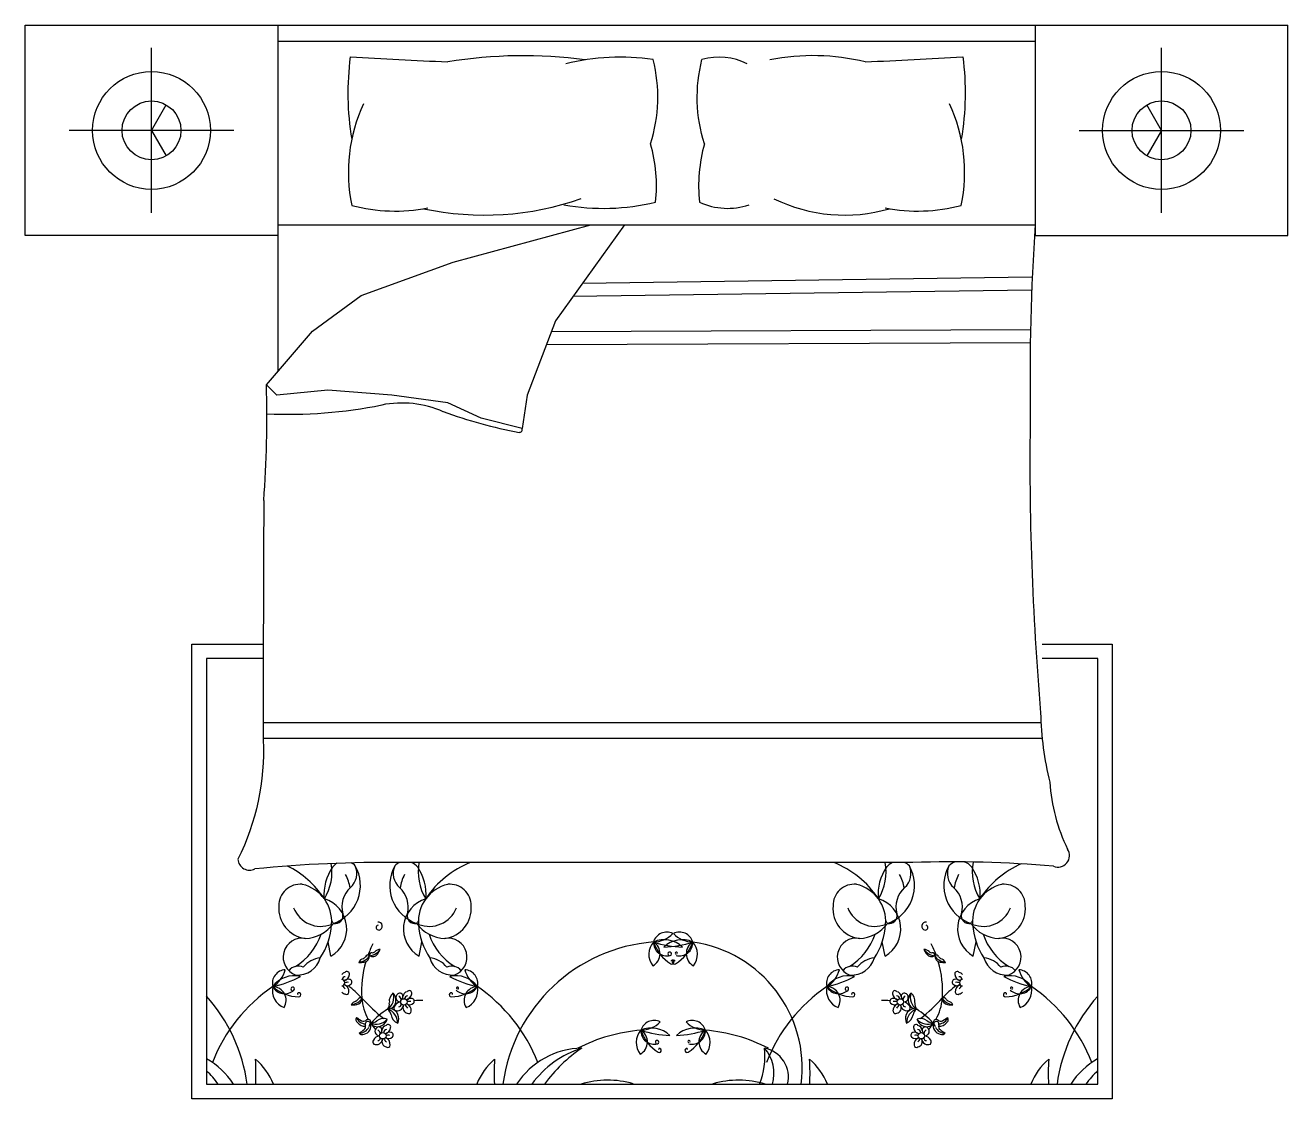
# Model space of a CAD drawing. Header units: millimetres. Extents: x -733 to 20318, y 212 to 20507.
# Drawn here: x 12747 to 15747, y 17956 to 20507 of the extents above; entities that cross this region are included whole.
import ezdxf

# ---------------------------------------------------------------- set-up
doc = ezdxf.new("R2010")
doc.units = ezdxf.units.MM
doc.layers.get('0').update_dxf_attribs({"color": 250})

msp = doc.modelspace()

# ---------------------------------------------------------------- linework, layer by layer
at = {"color": 18, "true_color": 0x000000}
for p, q in [((12747.3, 20506.9), (15747.3, 20506.9)), ((13347.3, 20506.9), (13347.3, 19683.5)), ((15147.3, 20468.4), (13347.3, 20468.4)), ((13047.3, 20060.9), (13047.3, 20452.9)), ((15447.3, 20060.9), (15447.3, 20452.9)), ((13243.3, 20256.9), (12851.3, 20256.9)), ((15251.3, 20256.9), (15643.3, 20256.9)), ((13347.3, 20032.8), (15147.3, 20032.8)), ((13764, 19943.6), (14091.1, 20032.8)), ((14171.4, 20032.8), (14007, 19804)), ((13545.2, 19864.7), (13764, 19943.6)), ((15139.2, 19908.2), (14071.1, 19893.2)), ((13429.8, 19779.7), (13545.2, 19864.7)), ((15138.1, 19877.4), (14048.7, 19862)), ((14007, 19804), (13940.2, 19627.9)), ((13320.4, 19652.2), (13429.8, 19779.7)), ((15136.5, 19782.9), (13997.3, 19778.4)), ((15136.7, 19752.1), (13985.6, 19747.4)), ((13344.7, 19627.9), (13320.4, 19652.2)), ((13466.2, 19640), (13344.7, 19627.9)), ((13618.2, 19627.9), (13466.2, 19640)), ((13751.8, 19609.6), (13618.2, 19627.9)), ((13940.2, 19627.9), (13928, 19548.9)), ((13830.8, 19573.2), (13751.8, 19609.6)), ((13928, 19548.9), (13830.8, 19573.2)), ((13143.2, 19036.3), (13312.9, 19036.3)), ((13143.2, 17955.6), (13143.2, 19036.3)), ((15164, 19036.3), (15330.4, 19036.3)), ((15330.4, 19036.3), (15330.4, 17955.6)), ((13312.9, 19001.5), (13178, 19001.5)), ((13178, 19001.5), (13178, 17990.3)), ((15295.6, 19001.5), (15163.4, 19001.5)), ((15295.6, 17990.3), (15295.6, 19001.5)), ((15160.9, 18849.2), (13312.7, 18849.2)), ((15163.7, 18811.7), (13312.7, 18811.7)), ((14856.3, 18517.1), (13638.2, 18517.1)), ((13473.6, 18294.5), (13467, 18328.4)), ((13683.3, 18294.5), (13689.9, 18328.4)), ((14790.3, 18294.5), (14783.7, 18328.4)), ((15000, 18294.5), (15006.6, 18328.4)), ((13178, 17990.3), (15295.6, 17990.3)), ((15330.4, 17955.6), (13143.2, 17955.6))]:
    msp.add_line(p, q, dxfattribs=at)
for points in [[(13347.3, 20006.9), (12747.3, 20006.9), (12747.3, 20506.9)], [(15147.3, 20506.9), (15147.3, 20006.9), (15747.3, 20006.9), (15747.3, 20506.9)], [(13047.3, 20256.9), (13082.3, 20317.5)], [(15447.3, 20256.9), (15412.3, 20317.5)], [(13047.3, 20256.9), (13082.3, 20196.3)], [(15447.3, 20256.9), (15412.3, 20196.3)]]:
    msp.add_lwpolyline(points, dxfattribs=at)
for points in [[(13519.6, 20432.1, 0.074897), (13523.2, 20236.2, -0.472817)], [(14975, 20432.1, -0.074897), (14971.3, 20236.2, 0.472817)], [(14233.2, 20225.2, 0.14099), (14239.2, 20425.1, 0.235245)], [(14361.3, 20225.2, -0.14099), (14355.3, 20425.1, -0.235245)], [(13314.1, 19377.5, 0.001242), (13312.7, 18808.2, -0.127202), (13252.6, 18524.6)], [(15160.1, 18872.8, 0.056112), (15181.8, 18707.7, 0.095341), (15224, 18548.7)]]:
    msp.add_lwpolyline(points, format="xyb", dxfattribs=at)
for centre, radius in [((13047.3, 20256.9), 140), ((15447.3, 20256.9), 140), ((13047.3, 20256.9), 70), ((15447.3, 20256.9), 70), ((13647, 18185.8), 7.64), ((14826.6, 18185.8), 7.64), ((13597, 18105.3), 7.64), ((14876.6, 18105.3), 7.64)]:
    msp.add_circle(centre, radius, dxfattribs=at)
for centre, radius, start, end in [((15173.2, 48982.2), 28597.9, 266.68521, 267.14978), ((13930.6, 19346.5), 1088, 82.2196, 99.497), ((14160.4, 19896.4), 534.6, 81.5249, 103.96), ((14396.5, 20282.5), 148.4, 63.3437, 106.1026), ((14618.9, 19907.2), 527.4, 76.3427, 101.1841), ((13321.4, 48982.2), 28597.9, 272.85022, 273.31479), ((13901.8, 20157.5), 386.7, 155.1316, 191.7583), ((14592.8, 20157.5), 386.7, 348.2417, 24.8684), ((13879.6, 20124.9), 367.6, 354.0129, 15.8293), ((14715, 20124.9), 367.6, 164.1707, 185.9871), ((13626.6, 20467.2), 402, 255.1039, 281.0369), ((13838.2, 20753), 697.3, 258.0397, 289.2615), ((14120.5, 20600.7), 529, 259.8617, 283.6238), ((14416.6, 20230.7), 159, 245.0183, 288.5407), ((14694.4, 20437.6), 381.9, 243.8761, 286.1746), ((14867.9, 20467.2), 402, 258.9631, 284.8961), ((20525.3, 19666.2), 5390.5, 176.1, 180.9282), ((10569.7, 19577.6), 2751.7, 355.8294, 1.553), ((13371.8, 20714.5), 1132.2, 267.4519, 281.3392), ((13642.4, 19364.9), 244.2, 66.2616, 101.3392), ((14136.3, 20682.6), 1163.4, 250.1194, 259.3383), ((22166.3, 19470.2), 7031.7, 179.11454, 184.87351), ((13921.2, 19546.5), 7.24, 268.8623, 19.7536), ((15201.3, 18533.5), 27.3, 246.5219, 33.8264), ((13280.2, 18526.5), 27.7, 183.98, 297.3412), ((13602.5, 15394.2), 3123, 89.3433, 95.6887), ((13351.8, 18494.9), 124.3, 328.8218, 9.1554), ((13505.7, 18483.9), 36.1, 120.0293, 142.325), ((13505.7, 18483.9), 36.1, 44.4517, 63.558), ((13651.2, 18483.9), 36.1, 113.229, 135.5483), ((13651.2, 18483.9), 36.1, 37.675, 66.7144), ((13805.2, 18494.9), 124.3, 169.7133, 211.1782), ((13888.5, 18305.8), 227.1, 111.4941, 146.3329), ((14585.1, 18305.8), 227.1, 33.6671, 68.5059), ((14668.4, 18494.9), 124.3, 328.8218, 10.2867), ((14822.4, 18483.9), 36.1, 113.2856, 142.325), ((14822.4, 18483.9), 36.1, 44.4517, 66.7144), ((14948.2, 15599.3), 2919.2, 85.2402, 91.8035), ((14967.9, 18483.9), 36.1, 106.6343, 135.5483), ((14967.9, 18483.9), 36.1, 37.675, 72.5814), ((15121.9, 18494.9), 124.3, 169.249, 211.1782), ((15205.1, 18305.8), 227.1, 113.6453, 146.3329), ((13268.5, 18305.8), 227.1, 33.6671, 63.2997), ((13572.8, 18440.9), 115.7, 145.785, 184.7304), ((13448, 18462.6), 95.6, 289.2822, 29.1751), ((13433.6, 18445.3), 86.2, 7.436, 29.9149), ((13490.4, 18491), 44.9, 311.5653, 23.8354), ((13708.9, 18462.6), 95.6, 150.8249, 250.7178), ((13666.5, 18491), 44.9, 156.1646, 228.4347), ((13723.4, 18445.3), 86.2, 150.0851, 172.564), ((13584.2, 18440.9), 115.7, 355.2696, 34.215), ((14889.4, 18440.9), 115.7, 145.785, 184.7304), ((14764.7, 18462.6), 95.6, 289.2822, 29.1751), ((14750.2, 18445.3), 86.2, 7.436, 29.9149), ((14807.1, 18491), 44.9, 311.5653, 23.8354), ((15025.6, 18462.6), 95.6, 150.8249, 250.7178), ((14983.2, 18491), 44.9, 156.1646, 228.4347), ((15040, 18445.3), 86.2, 150.0851, 172.564), ((14900.8, 18440.9), 115.7, 355.2696, 34.215), ((13400.7, 18414.8), 50.7, 84.4856, 181.0538), ((13385.2, 18377.3), 90.2, 355.2933, 76.921), ((13561, 18411.4), 61.5, 131.5653, 195.1471), ((13595.9, 18411.4), 61.5, 344.8529, 48.4347), ((13771.8, 18377.3), 90.2, 103.079, 184.7067), ((13756.2, 18414.8), 50.7, 358.9462, 95.5144), ((14717.4, 18414.8), 50.7, 84.4856, 181.0538), ((14701.9, 18377.3), 90.2, 355.2933, 76.921), ((14877.7, 18411.4), 61.5, 131.5653, 195.1471), ((14912.6, 18411.4), 61.5, 344.8529, 48.4347), ((15088.4, 18377.3), 90.2, 103.079, 184.7067), ((15072.9, 18414.8), 50.7, 358.9462, 95.5144), ((13436.5, 18359.1), 74.6, 299.9085, 73.1337), ((13720.5, 18359.1), 74.6, 106.8663, 240.0915), ((14753.1, 18359.1), 74.6, 299.9085, 73.1337), ((15037.2, 18359.1), 74.6, 106.8663, 240.0915), ((13421.5, 18407.6), 71.7, 174.9449, 262.8857), ((13449.7, 18434.8), 69.6, 201.5819, 291.4221), ((13483.7, 18390.5), 18.6, 257.3041, 15.1471), ((13673.3, 18390.5), 18.6, 164.8529, 282.6959), ((13707.3, 18434.8), 69.6, 248.5779, 338.4181), ((13735.4, 18407.6), 71.7, 277.1143, 5.0551), ((14738.2, 18407.6), 71.7, 174.9449, 262.8857), ((14766.4, 18434.8), 69.6, 201.5819, 291.4221), ((14800.3, 18390.5), 18.6, 257.3041, 15.1471), ((14989.9, 18390.5), 18.6, 164.8529, 282.6959), ((15023.9, 18434.8), 69.6, 248.5779, 338.4181), ((15052.1, 18407.6), 71.7, 277.1143, 5.0551), ((13409, 18423.5), 87.1, 272.3591, 324.0401), ((13314.4, 18379.8), 161, 326.2883, 356.5076), ((13572.8, 18440.9), 115.7, 212.7011, 216.3445), ((13587.1, 18362.3), 5.78, 102.7051, 280.4384), ((13586.4, 18365.8), 9.4, 280.4384, 100.4136), ((13584.2, 18440.9), 115.7, 323.6555, 327.2989), ((13747.9, 18423.5), 87.1, 215.9599, 267.6409), ((13842.5, 18379.8), 161, 183.4924, 213.7117), ((14725.7, 18423.5), 87.1, 272.3591, 324.0401), ((14631.1, 18379.8), 161, 326.2883, 356.5076), ((14889.4, 18440.9), 115.7, 212.7011, 216.3445), ((14887.2, 18365.8), 9.4, 79.5864, 259.5616), ((14886.5, 18362.3), 5.78, 259.5616, 77.2949), ((14900.8, 18440.9), 115.7, 323.6555, 327.2989), ((15064.6, 18423.5), 87.1, 215.9599, 267.6409), ((15159.2, 18379.8), 161, 183.4924, 213.7117), ((13405, 18292.1), 45, 80.264, 250.8688), ((13315.8, 18391.2), 141.6, 301.2614, 341.7045), ((13841.2, 18391.2), 141.6, 198.2955, 238.7386), ((13751.9, 18292.1), 45, 289.1312, 99.736), ((14271.3, 18319.1), 32.5, 63.0274, 163.8037), ((14238.4, 18395), 66.9, 271.4585, 315.3727), ((14265.6, 18271.7), 61.9, 45.5411, 114.3101), ((14308, 18271.7), 61.9, 65.6899, 134.4589), ((14302.3, 18319.1), 32.5, 16.1963, 116.9726), ((14335.2, 18395), 66.9, 224.6273, 268.5415), ((14721.7, 18292.1), 45, 80.264, 250.8688), ((14632.4, 18391.2), 141.6, 301.2614, 341.7045), ((15157.9, 18391.2), 141.6, 198.2955, 238.7386), ((15068.6, 18292.1), 45, 289.1312, 99.736), ((13795, 18211.3), 248.5, 153.0032, 159.8941), ((13571.1, 18296.3), 6.11, 84.3784, 186.0543), ((13558.8, 18348.8), 48.2, 285.5129, 293.6099), ((13590.2, 18294.6), 15.8, 87.3579, 140.4944), ((13553.8, 18339.8), 47.4, 301.164, 321.5612), ((13515.2, 18348.1), 84.6, 324.6898, 333.4936), ((14270.6, 17937.6), 391.8, 94.4623, 172.255), ((14272.3, 18298.9), 43.4, 137.7873, 219.1145), ((14223, 18300.3), 32.7, 298.5391, 58.3627), ((14322.1, 18589.6), 274.1, 252.593, 267.2582), ((14272.1, 18326.9), 32, 177.7585, 283.852), ((14333.8, 18360.2), 99.1, 198.9159, 238.011), ((14251.5, 18589.6), 274.1, 272.7418, 287.407), ((14278.8, 18299.9), 4.24, 283.852, 219.9245), ((14294.4, 18301.5), 2.55, 320.1909, 256.0209), ((14239.8, 18360.2), 99.1, 301.989, 341.0841), ((14301.5, 18326.9), 32, 256.148, 2.2415), ((14350.7, 18300.3), 32.7, 121.6373, 241.4609), ((14301.3, 18298.9), 43.4, 320.8855, 42.2127), ((14290.4, 18028), 303.2, 352.8636, 81.8197), ((14919.8, 18339.8), 47.4, 218.4388, 238.836), ((14883.4, 18294.6), 15.8, 39.5056, 92.6421), ((14958.4, 18348.1), 84.6, 206.5064, 215.3102), ((14914.8, 18348.8), 48.2, 246.3901, 254.4871), ((14678.6, 18211.3), 248.5, 20.1059, 26.9968), ((14902.5, 18296.3), 6.11, 353.9457, 95.6216), ((13395.8, 18243.3), 27.6, 63.9755, 143.2681), ((13394.2, 18305.6), 56.2, 265.969, 344.3045), ((13454.8, 18230.9), 59.9, 96.1662, 141.5825), ((13554, 18272.9), 15.8, 101.3256, 154.4621), ((13531.3, 18326.3), 47.4, 280.2588, 300.656), ((13542.2, 18364.2), 84.6, 268.3264, 277.1302), ((13795, 18211.3), 248.5, 163.5842, 183.8277), ((13521, 18326.2), 48.2, 308.2101, 316.3071), ((13550.6, 18294.5), 14.4, 278.3432, 4.2869), ((13542.7, 18307.2), 25.1, 300.656, 332.6341), ((13561.5, 18290.6), 6.11, 55.7657, 157.4417), ((13565.3, 18320.7), 25.1, 269.1859, 301.164), ((13572.7, 18307.8), 14.4, 237.5332, 323.4768), ((13702.2, 18230.9), 59.9, 38.4175, 83.8338), ((13762.7, 18305.6), 56.2, 195.6955, 274.031), ((13761.2, 18243.3), 27.6, 36.7319, 116.0245), ((14283.9, 18280.3), 4.87, 238.011, 71.5592), ((14284.7, 18282.7), 2.36, 71.5592, 188.0167), ((14289.7, 18280.3), 4.87, 108.4408, 301.989), ((14288.9, 18282.7), 2.36, 351.9833, 108.4408), ((14712.4, 18243.3), 27.6, 63.9755, 143.2681), ((14710.9, 18305.6), 56.2, 265.969, 344.3045), ((14771.4, 18230.9), 59.9, 96.1662, 141.5825), ((14900.9, 18307.8), 14.4, 216.5232, 302.4668), ((14908.3, 18320.7), 25.1, 238.836, 270.8141), ((14912.1, 18290.6), 6.11, 22.5583, 124.2343), ((14923, 18294.5), 14.4, 175.7131, 261.6568), ((14931, 18307.2), 25.1, 207.3659, 239.344), ((14678.6, 18211.3), 248.5, 356.1723, 16.4158), ((14952.6, 18326.2), 48.2, 223.6929, 231.7899), ((14942.3, 18326.3), 47.4, 239.344, 259.7412), ((14931.4, 18364.2), 84.6, 262.8698, 271.6736), ((14919.7, 18272.9), 15.8, 25.5379, 78.6744), ((15079.4, 18305.6), 56.2, 195.6955, 274.031), ((15018.8, 18230.9), 59.9, 38.4175, 83.8338), ((15077.9, 18243.3), 27.6, 36.7319, 116.0245), ((13366.9, 18229.8), 32.5, 92.9516, 193.728), ((13300.5, 18279.2), 66.9, 301.3827, 345.2969), ((13385.6, 18185.9), 61.9, 75.4653, 144.2343), ((13275.9, 18489.7), 274.1, 282.5173, 297.1824), ((13509.4, 18243), 12.7, 101.5637, 142.6358), ((13507.8, 18238.4), 7.3, 91.1081, 181.8675), ((13499.2, 18253), 18.4, 288.7263, 352.5032), ((13511.7, 18252.1), 5.9, 345.2356, 144.9248), ((13771.4, 18185.9), 61.9, 35.7657, 104.5347), ((13881, 18489.7), 274.1, 242.8176, 257.4827), ((13790.1, 18229.8), 32.5, 346.272, 87.0484), ((13856.5, 18279.2), 66.9, 194.7031, 238.6173), ((14683.5, 18229.8), 32.5, 92.9516, 193.728), ((14617.1, 18279.2), 66.9, 301.3827, 345.2969), ((14702.3, 18185.9), 61.9, 75.4653, 144.2343), ((14592.6, 18489.7), 274.1, 282.5173, 297.1824), ((14961.9, 18252.1), 5.9, 35.0752, 194.7644), ((14974.4, 18253), 18.4, 187.4968, 251.2737), ((14965.9, 18238.4), 7.3, 358.1325, 88.8919), ((14964.2, 18243), 12.7, 37.3642, 78.4363), ((15088, 18185.9), 61.9, 35.7657, 104.5347), ((15197.7, 18489.7), 274.1, 242.8176, 257.4827), ((15173.1, 18279.2), 66.9, 194.7031, 238.6173), ((15106.7, 18229.8), 32.5, 346.272, 87.0484), ((13556.6, 17898.8), 391.8, 124.3865, 158.5908), ((13377.8, 18212.9), 43.4, 167.7115, 249.0387), ((13334.4, 18189.4), 32.7, 328.4633, 88.2869), ((13400.5, 18296.7), 99.1, 228.8402, 267.9352), ((13363.7, 18237), 32, 207.6827, 313.7762), ((13382.9, 18216.9), 4.24, 313.7762, 249.7183), ((13498.8, 18231.2), 7.64, 273.2768, 86.7232), ((13522.9, 18233.8), 23.2, 203.4276, 227.6104), ((13515.5, 18223.7), 15.8, 80.3487, 133.6538), ((13512.7, 18236.8), 12.5, 229.7889, 317.6792), ((13498.6, 18210.3), 17.8, 355.053, 68.3618), ((13512.5, 18207.3), 25, 83.0852, 105.7171), ((13339.3, 17999.8), 284.8, 43.1541, 52.0459), ((13517, 18232.8), 6.58, 317.6792, 80.3487), ((13657.5, 18197.6), 12.7, 101.5637, 176.365), ((13659.8, 18206.7), 5.9, 345.2356, 144.9248), ((13756.4, 18296.7), 99.1, 272.0648, 311.1598), ((13793.2, 18237), 32, 226.2238, 332.3173), ((13774.5, 18218.5), 2.55, 290.2667, 226.2271), ((13822.6, 18189.4), 32.7, 91.7131, 211.5367), ((13779.2, 18212.9), 43.4, 290.9613, 12.2885), ((13600.4, 17898.8), 391.8, 21.4092, 55.6135), ((14873.2, 17898.8), 391.8, 124.3865, 158.5908), ((14694.4, 18212.9), 43.4, 167.7115, 249.0387), ((14680.4, 18237), 32, 207.6827, 313.7762), ((14717.2, 18296.7), 99.1, 228.8402, 267.9352), ((14651, 18189.4), 32.7, 328.4633, 88.2869), ((14699.6, 18216.9), 4.24, 313.7762, 249.7183), ((14813.8, 18206.7), 5.9, 35.0752, 194.7644), ((14816.1, 18197.6), 12.7, 3.635, 78.4363), ((15134.3, 17999.8), 284.8, 127.9541, 136.8459), ((14956.6, 18232.8), 6.58, 99.6513, 222.3208), ((14960.9, 18236.8), 12.5, 222.3208, 310.2111), ((14958.1, 18223.7), 15.8, 46.3462, 99.6513), ((14975, 18210.3), 17.8, 111.6382, 184.947), ((14961.1, 18207.3), 25, 74.2829, 96.9148), ((14950.7, 18233.8), 23.2, 312.3896, 336.5724), ((14974.8, 18231.2), 7.64, 93.2768, 266.7232), ((15073.1, 18296.7), 99.1, 272.0648, 311.1598), ((15109.9, 18237), 32, 226.2238, 332.3173), ((15091.1, 18218.5), 2.55, 290.2667, 226.2271), ((15139.3, 18189.4), 32.7, 91.7131, 211.5367), ((15095.8, 18212.9), 43.4, 290.9613, 12.2885), ((14917, 17898.8), 391.8, 21.4092, 55.6135), ((12886.3, 17937.6), 391.8, 7.745, 41.8856), ((13396.6, 18205), 2.36, 101.4834, 217.9409), ((13397.1, 18202.6), 4.87, 267.9352, 101.4834), ((13509.3, 18217), 12.6, 217.7621, 259.0403), ((13510.4, 18209.3), 5.86, 232.4737, 355.053), ((13536.1, 18171.9), 15.8, 101.3256, 154.4621), ((13513.4, 18225.4), 47.4, 280.2588, 300.656), ((13503.2, 18225.3), 48.2, 308.2101, 316.3071), ((13532.7, 18193.6), 14.4, 278.3432, 4.2869), ((13524.8, 18206.2), 25.1, 300.656, 332.6341), ((13543.7, 18189.6), 6.11, 55.7657, 157.4417), ((13671.2, 18205), 124.6, 184.756, 209.2041), ((13850.6, 18470.2), 409.9, 222.2412, 232.1744), ((13607.1, 18189.4), 21.2, 272.8499, 356.1226), ((13588.5, 18197.1), 34.8, 304.5369, 16.3699), ((13592.1, 18181.1), 20.5, 321.7607, 7.9252), ((13636.8, 18187.4), 24.6, 127.3105, 187.9252), ((13603, 18190.1), 25.3, 355.0106, 41.658), ((13644.9, 18162.7), 24.1, 104.7558, 148.0499), ((13638.5, 18196.4), 10.4, 126.1046, 271.4281), ((13637.4, 18199.2), 7.49, 353.7526, 131.7054), ((13630.3, 18190.3), 10.5, 0.0645, 61.1507), ((13632.8, 18199.3), 12, 311.8413, 355.7877), ((13655.9, 18193), 7.3, 91.1081, 181.8675), ((13663.6, 18178.3), 15.8, 80.3487, 133.6538), ((13660.8, 18191.4), 12.5, 229.7889, 317.6792), ((13647.3, 18207.6), 18.4, 288.7263, 352.5032), ((13646.7, 18164.9), 17.8, 355.053, 68.3618), ((13660.6, 18161.9), 25, 83.0852, 105.7171), ((13665.2, 18187.4), 6.58, 317.6792, 80.3487), ((13684.1, 18039.5), 149.4, 87.1071, 94.7585), ((13759.8, 18202.6), 4.87, 78.5166, 272.0648), ((13760.3, 18205), 2.36, 322.0591, 78.5166), ((14713.3, 18205), 2.36, 101.4834, 217.9409), ((14713.8, 18202.6), 4.87, 267.9352, 101.4834), ((14789.6, 18039.5), 149.4, 85.2415, 92.8929), ((14808.5, 18187.4), 6.58, 99.6513, 222.3208), ((14812.8, 18191.4), 12.5, 222.3208, 310.2111), ((14810, 18178.3), 15.8, 46.3462, 99.6513), ((14826.3, 18207.6), 18.4, 187.4968, 251.2737), ((14826.9, 18164.9), 17.8, 111.6382, 184.947), ((14813, 18161.9), 25, 74.2829, 96.9148), ((14817.7, 18193), 7.3, 358.1325, 88.8919), ((14836.2, 18199.2), 7.49, 48.2946, 186.2474), ((14840.8, 18199.3), 12, 184.2123, 228.1587), ((14843.3, 18190.3), 10.5, 118.8493, 179.9355), ((14835.1, 18196.4), 10.4, 268.5719, 53.8954), ((14828.7, 18162.7), 24.1, 31.9501, 75.2442), ((14870.6, 18190.1), 25.3, 138.342, 184.9894), ((14866.5, 18189.4), 21.2, 183.8774, 267.1501), ((14885.1, 18197.1), 34.8, 163.6301, 235.4631), ((14836.8, 18187.4), 24.6, 352.0748, 52.6895), ((14881.5, 18181.1), 20.5, 172.0748, 218.2393), ((14623, 18470.2), 409.9, 307.8256, 317.7588), ((14802.4, 18205), 124.6, 330.7959, 355.244), ((14929.9, 18189.6), 6.11, 22.5583, 124.2343), ((14940.9, 18193.6), 14.4, 175.7131, 261.6568), ((14948.8, 18206.2), 25.1, 207.3659, 239.344), ((14970.4, 18225.3), 48.2, 223.6929, 231.7899), ((14960.2, 18225.4), 47.4, 239.344, 259.7412), ((14937.5, 18171.9), 15.8, 25.5379, 78.6744), ((14963.2, 18209.3), 5.86, 184.947, 307.5263), ((14964.4, 18217), 12.6, 280.9597, 322.2379), ((15076.5, 18202.6), 4.87, 78.5166, 272.0648), ((15077, 18205), 2.36, 322.0591, 78.5166), ((15587.3, 17937.6), 391.8, 138.1144, 172.255), ((13524.3, 18263.3), 84.6, 268.3264, 277.1302), ((13684.1, 18039.5), 149.4, 120.544, 139.818), ((13596.4, 18151.7), 20.5, 8.7227, 54.8872), ((13597.5, 18135.3), 34.8, 0.278, 72.111), ((13613.1, 18148.1), 21.2, 20.5253, 88.5375), ((13641, 18158.5), 24.6, 188.7227, 249.3375), ((13630.9, 18171.4), 7.57, 148.0499, 225.6268), ((13684.1, 18039.5), 149.4, 113.0501, 113.8477), ((13631.4, 18180), 15.1, 247.4086, 351.4386), ((13609.4, 18146.2), 25.3, 334.9899, 21.6373), ((13635.6, 18179.3), 5.06, 262.906, 7.132), ((13657.4, 18171.6), 12.6, 151.2196, 259.0403), ((13671, 18188.4), 23.2, 203.4276, 227.6104), ((13658.5, 18163.9), 5.86, 232.4737, 355.053), ((14815.1, 18163.9), 5.86, 184.947, 307.5263), ((14802.6, 18188.4), 23.2, 312.3896, 336.5724), ((14816.2, 18171.6), 12.6, 280.9597, 28.7804), ((14842.2, 18180), 15.1, 188.5614, 292.5914), ((14838, 18179.3), 5.06, 172.868, 277.094), ((14864.2, 18146.2), 25.3, 158.3627, 205.0101), ((14860.5, 18148.1), 21.2, 91.4625, 159.4747), ((14876.1, 18135.3), 34.8, 107.889, 179.722), ((14832.6, 18158.5), 24.6, 290.6625, 351.2773), ((14842.7, 18171.4), 7.57, 314.3732, 31.9501), ((14789.6, 18039.5), 149.4, 66.1523, 66.9499), ((14877.2, 18151.7), 20.5, 125.1128, 171.2773), ((14789.6, 18039.5), 149.4, 40.182, 59.456), ((14949.3, 18263.3), 84.6, 262.8698, 271.6736), ((13541.4, 18144.3), 8.53, 146.8636, 236.9021), ((13661.7, 18332.2), 223.2, 235.1882, 238.8844), ((13556, 18156.7), 23.1, 199.4799, 267.6828), ((13553.5, 18147.9), 19.9, 212.8155, 277.3992), ((13541.9, 18134.6), 23.1, 266.9701, 338.2913), ((13550.9, 18148.7), 8.83, 238.8844, 314.2646), ((13549, 18128.9), 19.9, 280.3057, 17.1958), ((13547.3, 18126.9), 8.83, 306.3746, 21.7548), ((13561.7, 18132.6), 6.66, 19.3605, 201.7548), ((13561.7, 18137.6), 6.66, 311.8703, 134.2646), ((13687, 18076.9), 133.1, 153.7819, 158.2913), ((13581.1, 18167.8), 34.8, 247.2305, 319.0635), ((13569.6, 18156.1), 20.5, 264.4544, 310.6188), ((13671.2, 18205), 124.6, 214.0033, 222.4917), ((13584.6, 18147.9), 21.2, 218.3208, 298.8162), ((13588.6, 18115.9), 10.4, 126.1046, 271.4281), ((13587.4, 18118.7), 7.49, 353.7526, 131.7054), ((13599, 18121.8), 24.6, 70.0041, 130.6188), ((13583, 18151.8), 25.3, 297.7043, 344.3516), ((13607.5, 18117.1), 12.7, 101.5637, 176.365), ((13597.3, 18127.1), 18.4, 288.7263, 352.5032), ((13609.8, 18126.2), 5.9, 345.2356, 144.9248), ((14241.3, 18109.2), 32.5, 63.0274, 163.8037), ((14208.4, 18185.2), 66.9, 271.4585, 315.3727), ((14235.6, 18061.8), 61.9, 45.5411, 114.3101), ((14338, 18061.8), 61.9, 65.6899, 134.4589), ((14332.3, 18109.2), 32.5, 16.1963, 116.9726), ((14365.2, 18185.2), 66.9, 224.6273, 268.5415), ((14863.8, 18126.2), 5.9, 35.0752, 194.7644), ((14876.3, 18127.1), 18.4, 187.4968, 251.2737), ((14874.7, 18121.8), 24.6, 49.3812, 109.9959), ((14892.5, 18167.8), 34.8, 220.9365, 292.7695), ((14890.6, 18151.8), 25.3, 195.6484, 242.2957), ((14866.1, 18117.1), 12.7, 3.635, 78.4363), ((14886.2, 18118.7), 7.49, 48.2946, 186.2474), ((14889, 18147.9), 21.2, 241.1838, 321.6792), ((14885.1, 18115.9), 10.4, 268.5719, 53.8954), ((14904, 18156.1), 20.5, 229.3812, 275.5456), ((14802.4, 18205), 124.6, 317.5083, 325.9967), ((14924.6, 18128.9), 19.9, 162.8042, 259.6943), ((14911.9, 18137.6), 6.66, 45.7354, 228.1297), ((14911.9, 18132.6), 6.66, 338.2452, 160.6395), ((14786.6, 18076.9), 133.1, 21.7087, 26.2181), ((14931.7, 18134.6), 23.1, 201.7087, 273.0299), ((14922.7, 18148.7), 8.83, 225.7354, 301.1156), ((14926.3, 18126.9), 8.83, 158.2452, 233.6254), ((14920.2, 18147.9), 19.9, 262.6008, 327.1845), ((14917.6, 18156.7), 23.1, 272.3172, 340.5201), ((14811.9, 18332.2), 223.2, 301.1156, 304.8118), ((14932.2, 18144.3), 8.53, 303.0979, 33.1364), ((13420.2, 18299.5), 223.2, 302.6784, 306.3746), ((13547.7, 18116.4), 8.53, 214.3538, 304.3923), ((13580.9, 18090.9), 7.57, 148.0499, 225.6268), ((13594.9, 18082.2), 24.1, 104.7558, 148.0499), ((13581.4, 18099.4), 15.1, 247.4086, 351.4386), ((13585.7, 18098.8), 5.06, 262.906, 7.132), ((13580.3, 18109.8), 10.5, 0.0645, 61.1507), ((13582.8, 18118.8), 12, 311.8413, 355.7877), ((13607.4, 18091.1), 12.6, 151.2196, 259.0403), ((13605.9, 18112.5), 7.3, 91.1081, 181.8675), ((13621, 18107.9), 23.2, 203.4276, 227.6104), ((13613.6, 18097.8), 15.8, 80.3487, 133.6538), ((13610.8, 18110.9), 12.5, 229.7889, 317.6792), ((13596.7, 18084.4), 17.8, 355.053, 68.3618), ((13610.6, 18081.4), 25, 83.0852, 105.7171), ((13615.2, 18106.9), 6.58, 317.6792, 80.3487), ((14240.6, 17727.7), 391.8, 94.4623, 117.4146), ((14242.3, 18089.1), 43.4, 137.7873, 219.1145), ((14193, 18090.4), 32.7, 298.5391, 58.3627), ((14303.8, 18150.4), 99.1, 198.9159, 238.011), ((14292.1, 18379.8), 274.1, 252.593, 267.2582), ((14242.1, 18117), 32, 177.7585, 283.852), ((14248.8, 18090), 4.24, 283.852, 219.9245), ((14281.5, 18379.8), 274.1, 272.7418, 287.407), ((14324.4, 18091.7), 2.55, 320.1909, 256.0209), ((14269.8, 18150.4), 99.1, 301.989, 341.0841), ((14331.5, 18117), 32, 256.148, 2.2415), ((14380.7, 18090.4), 32.7, 121.6373, 241.4609), ((14331.3, 18089.1), 43.4, 320.8855, 42.2127), ((14333, 17727.7), 391.8, 62.5854, 85.5377), ((14858.4, 18106.9), 6.58, 99.6513, 222.3208), ((14862.8, 18110.9), 12.5, 222.3208, 310.2111), ((14860, 18097.8), 15.8, 46.3462, 99.6513), ((14876.9, 18084.4), 17.8, 111.6382, 184.947), ((14863, 18081.4), 25, 74.2829, 96.9148), ((14867.7, 18112.5), 7.3, 358.1325, 88.8919), ((14852.6, 18107.9), 23.2, 312.3896, 336.5724), ((14866.2, 18091.1), 12.6, 280.9597, 28.7804), ((14892.2, 18099.4), 15.1, 188.5614, 292.5914), ((14890.8, 18118.8), 12, 184.2123, 228.1587), ((14893.3, 18109.8), 10.5, 118.8493, 179.9355), ((14887.9, 18098.8), 5.06, 172.868, 277.094), ((14878.7, 18082.2), 24.1, 31.9501, 75.2442), ((14892.7, 18090.9), 7.57, 314.3732, 31.9501), ((15053.5, 18299.5), 223.2, 233.6254, 237.3216), ((14925.9, 18116.4), 8.53, 235.6077, 325.6462), ((13608.6, 18083.4), 5.86, 232.4737, 355.053), ((14074.1, 17885.1), 190.9, 91.272, 146.5383), ((14142.7, 17849.5), 237.9, 107.8504, 143.6964), ((14267.8, 17782.6), 353.9, 124.0123, 144.053), ((14253.9, 18070.5), 4.87, 238.011, 71.5592), ((14254.7, 18072.9), 2.36, 71.5592, 188.0167), ((14319.7, 18070.5), 4.87, 108.4408, 301.989), ((14318.9, 18072.9), 2.36, 351.9833, 108.4408), ((14329.6, 18055.7), 175.4, 338.117, 6.6195), ((14490.5, 18006.9), 70.3, 346.3898, 79.0739), ((14437.6, 18016.6), 88.9, 342.8609, 41.9049), ((14865, 18083.4), 5.86, 184.947, 307.5263), ((13082.9, 17885.1), 190.9, 33.4617, 60.1116), ((13189.8, 17929.3), 159.3, 22.5547, 48.9546), ((12753.5, 18014.9), 542, 357.4081, 3.6519), ((13967.1, 17929.3), 159.3, 131.0454, 157.4453), ((14403.5, 18014.9), 542, 176.3481, 182.5919), ((14070.1, 18014.9), 542, 357.4081, 3.6519), ((14506.5, 17929.3), 159.3, 22.5547, 48.9546), ((15283.8, 17929.3), 159.3, 131.0454, 157.4453), ((15720.1, 18014.9), 542, 176.3481, 182.5919), ((15390.7, 17885.1), 190.9, 119.8884, 146.5383), ((13014.2, 17849.5), 237.9, 36.3036, 46.4814), ((15459.4, 17849.5), 237.9, 133.5186, 143.6964), ((14131, 17784.4), 215.4, 73.5431, 107.0202), ((14216.4, 17673.3), 318.5, 94.3787, 95.6357), ((14384.2, 17455.1), 569.2, 109.7217, 109.9028), ((14442.6, 17784.4), 215.4, 72.9798, 106.4569), ((14357.2, 17673.3), 318.5, 84.3643, 85.6213), ((14189.5, 17455.1), 569.2, 70.0972, 70.2783)]:
    msp.add_arc(centre, radius, start, end, dxfattribs=at)

doc.saveas('drawing.dxf')
